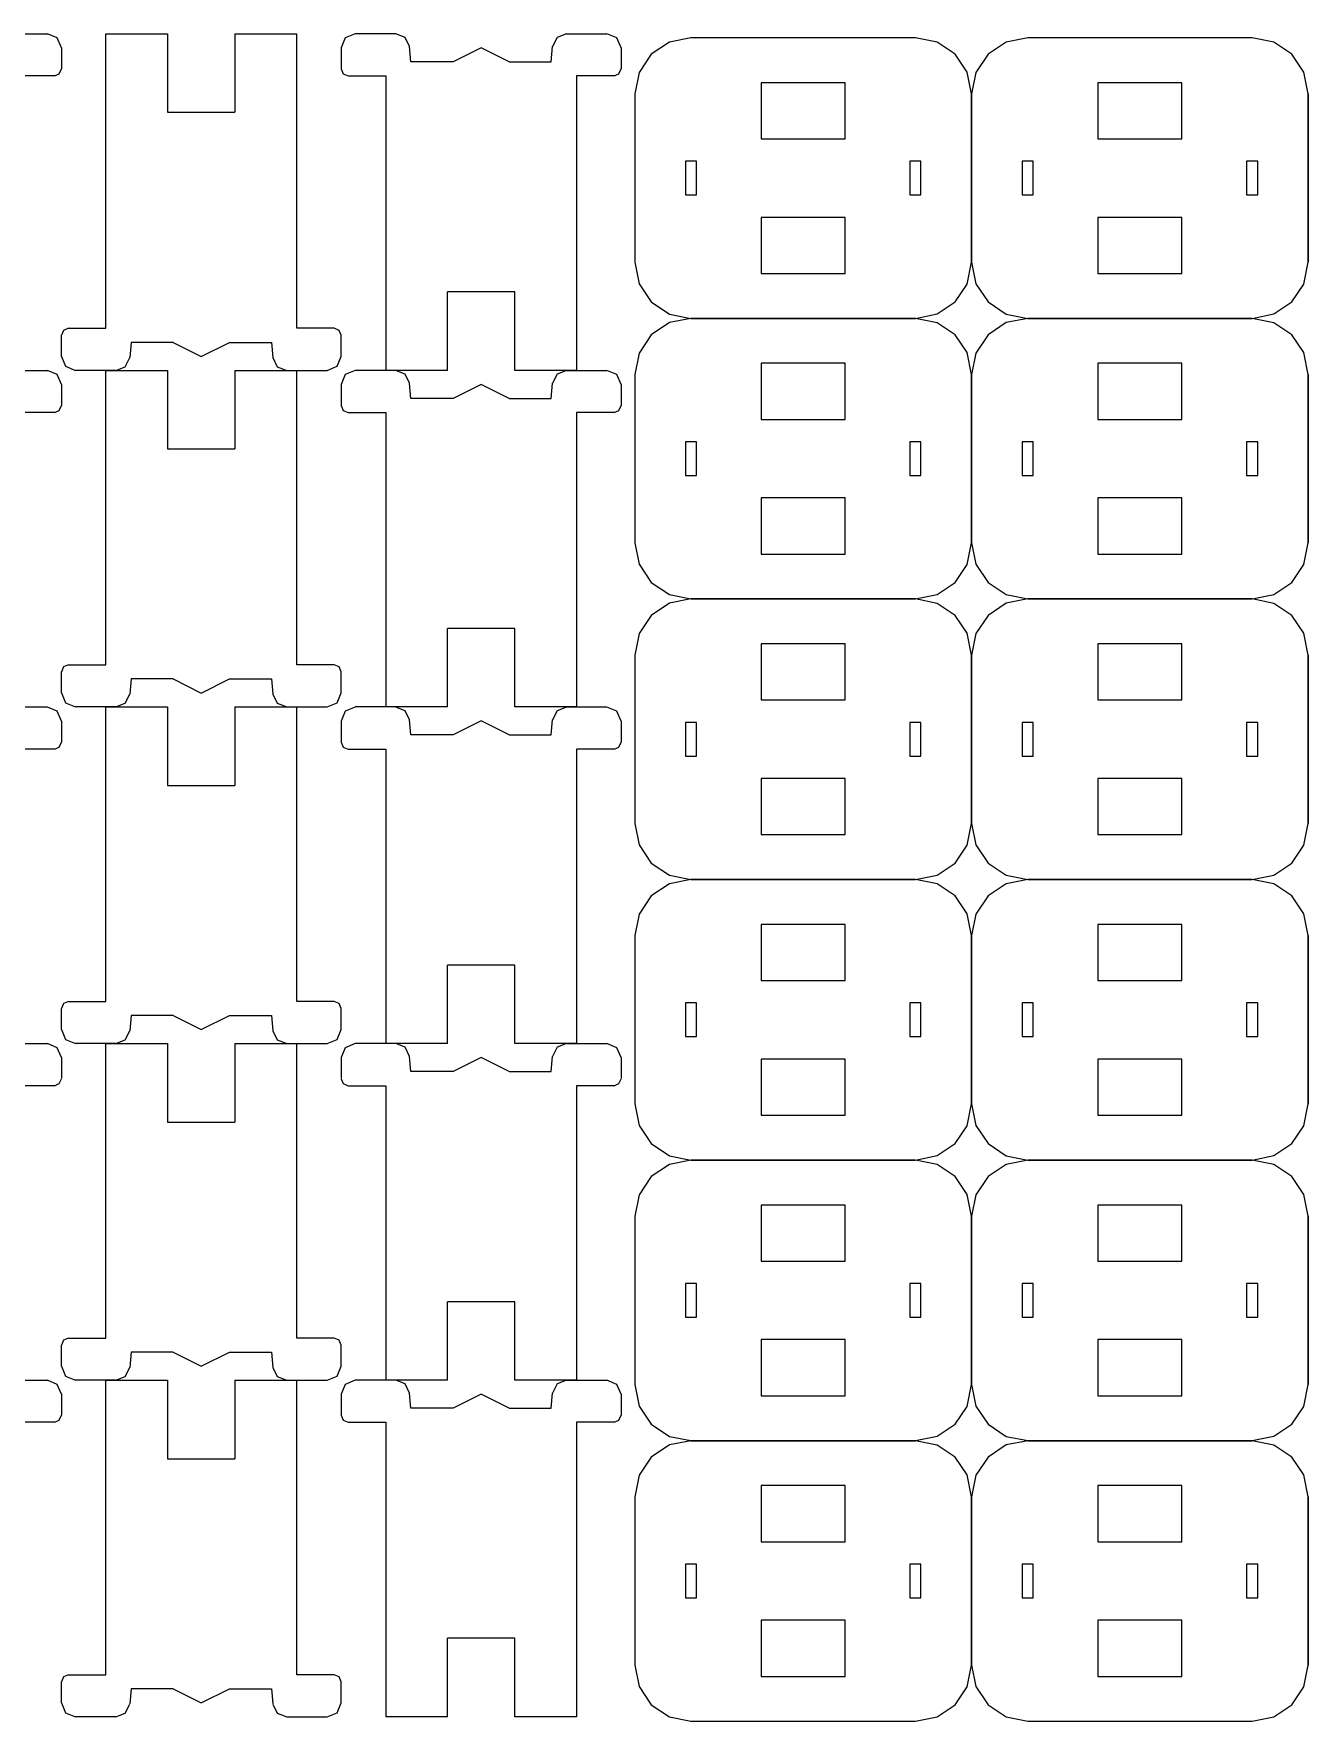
# Model space of a CAD drawing. Extents: x -3 to 397, y 9 to 305.
# Drawn here: x 207.1 to 252.6, y 8.7 to 68.9 of the extents above; entities that cross this region are included whole.
import ezdxf

# ---------------------------------------------------------------- set-up
doc = ezdxf.new("R2010")
doc.units = 0

msp = doc.modelspace()

# ---------------------------------------------------------------- linework, layer by layer
at = {"layer": 'Layer 1'}
for p, q in [((229.799602, 68.574097), (229.150751, 68.140558)), ((230.56497, 68.72633), (229.799602, 68.574097)), ((238.56533, 68.72633), (230.56433, 68.72633)), ((239.343452, 68.569159), (238.56497, 68.72633)), ((241.801602, 68.574097), (241.152751, 68.140558)), ((242.56697, 68.72633), (241.801602, 68.574097)), ((250.56733, 68.72633), (242.56633, 68.72633)), ((251.345452, 68.569159), (250.56697, 68.72633)), ((229.150751, 68.140558), (228.717199, 67.491715)), ((239.97917, 68.140547), (239.343452, 68.569159)), ((240.407785, 67.504831), (239.97917, 68.140547)), ((241.152751, 68.140558), (240.719199, 67.491715)), ((251.98117, 68.140547), (251.345452, 68.569159)), ((252.409785, 67.504831), (251.98117, 68.140547)), ((228.717199, 67.491715), (228.56495, 66.72635)), ((240.56496, 66.72635), (240.407785, 67.504831)), ((240.719199, 67.491715), (240.56695, 66.72635)), ((252.56696, 66.72635), (252.409785, 67.504831)), ((233.06446, 67.12567), (233.06446, 65.12542)), ((236.06484, 67.12567), (233.06446, 67.12567)), ((236.06484, 65.12542), (236.06484, 67.12567)), ((245.06646, 67.12567), (245.06646, 65.12542)), ((248.06684, 67.12567), (245.06646, 67.12567)), ((248.06684, 65.12542), (248.06684, 67.12567)), ((228.56408, 66.72608), (228.56408, 60.72533)), ((240.56559, 60.72533), (240.56559, 66.72608)), ((240.56608, 66.72608), (240.56608, 60.72533)), ((252.56708, 66.72608), (252.56708, 60.72533)), ((252.56759, 60.72533), (252.56759, 66.72608)), ((233.06446, 65.12542), (236.06484, 65.12542)), ((245.06646, 65.12542), (248.06684, 65.12542)), ((230.76523, 64.32637), (230.36571, 64.32637)), ((230.36571, 64.32637), (230.36571, 63.12517)), ((230.76523, 63.12517), (230.76523, 64.32637)), ((238.76359, 64.32637), (238.36407, 64.32637)), ((238.36407, 64.32637), (238.36407, 63.12517)), ((238.76359, 63.12517), (238.76359, 64.32637)), ((242.76723, 64.32637), (242.36771, 64.32637)), ((242.36771, 64.32637), (242.36771, 63.12517)), ((242.76723, 63.12517), (242.76723, 64.32637)), ((250.76559, 64.32637), (250.36607, 64.32637)), ((250.36607, 64.32637), (250.36607, 63.12517)), ((250.76559, 63.12517), (250.76559, 64.32637)), ((230.36571, 63.12517), (230.76523, 63.12517)), ((238.36407, 63.12517), (238.76359, 63.12517)), ((242.36771, 63.12517), (242.76723, 63.12517)), ((250.36607, 63.12517), (250.76559, 63.12517)), ((233.06446, 62.32612), (233.06446, 60.32587)), ((236.06484, 62.32612), (233.06446, 62.32612)), ((236.06484, 60.32587), (236.06484, 62.32612)), ((245.06646, 62.32612), (245.06646, 60.32587)), ((248.06684, 62.32612), (245.06646, 62.32612)), ((248.06684, 60.32587), (248.06684, 62.32612)), ((228.56495, 60.72634), (228.717196, 59.960972)), ((233.06446, 60.32587), (236.06484, 60.32587)), ((240.407788, 59.947855), (240.56496, 60.72634)), ((240.56695, 60.72634), (240.719196, 59.960972)), ((245.06646, 60.32587), (248.06684, 60.32587)), ((252.409788, 59.947855), (252.56696, 60.72634)), ((228.717196, 59.960972), (229.150747, 59.312126)), ((239.979174, 59.312136), (240.407788, 59.947855)), ((240.719196, 59.960972), (241.152747, 59.312126)), ((251.981174, 59.312136), (252.409788, 59.947855)), ((229.150747, 59.312126), (229.799599, 58.878584)), ((239.343455, 58.883522), (239.979174, 59.312136)), ((241.152747, 59.312126), (241.801599, 58.878584)), ((251.345455, 58.883522), (251.981174, 59.312136)), ((229.799602, 58.573097), (229.150751, 58.139558)), ((229.799599, 58.878584), (230.56497, 58.72635)), ((230.56497, 58.72533), (229.799602, 58.573097)), ((238.56533, 58.72533), (230.56433, 58.72533)), ((230.56433, 58.72508), (238.56533, 58.72508)), ((238.56497, 58.72635), (239.343455, 58.883522)), ((239.343452, 58.568159), (238.56497, 58.72533)), ((239.97917, 58.139547), (239.343452, 58.568159)), ((241.801602, 58.573097), (241.152751, 58.139558)), ((241.801599, 58.878584), (242.56697, 58.72635)), ((242.56697, 58.72533), (241.801602, 58.573097)), ((250.56733, 58.72533), (242.56633, 58.72533)), ((242.56633, 58.72508), (250.56733, 58.72508)), ((250.56697, 58.72635), (251.345455, 58.883522)), ((251.345452, 58.568159), (250.56697, 58.72533)), ((251.98117, 58.139547), (251.345452, 58.568159)), ((229.150751, 58.139558), (228.717199, 57.490715)), ((240.407785, 57.503831), (239.97917, 58.139547)), ((241.152751, 58.139558), (240.719199, 57.490715)), ((252.409785, 57.503831), (251.98117, 58.139547)), ((228.717199, 57.490715), (228.56495, 56.72535)), ((240.56496, 56.72535), (240.407785, 57.503831)), ((240.719199, 57.490715), (240.56695, 56.72535)), ((252.56696, 56.72535), (252.409785, 57.503831)), ((228.56408, 56.72508), (228.56408, 50.72433)), ((233.06446, 57.12467), (233.06446, 55.12442)), ((236.06484, 57.12467), (233.06446, 57.12467)), ((236.06484, 55.12442), (236.06484, 57.12467)), ((240.56559, 50.72433), (240.56559, 56.72508)), ((240.56608, 56.72508), (240.56608, 50.72433)), ((245.06646, 57.12467), (245.06646, 55.12442)), ((248.06684, 57.12467), (245.06646, 57.12467)), ((248.06684, 55.12442), (248.06684, 57.12467)), ((252.56708, 56.72508), (252.56708, 50.72433)), ((252.56759, 50.72433), (252.56759, 56.72508)), ((233.06446, 55.12442), (236.06484, 55.12442)), ((245.06646, 55.12442), (248.06684, 55.12442)), ((230.76523, 54.32537), (230.36571, 54.32537)), ((230.36571, 54.32537), (230.36571, 53.12417)), ((230.76523, 53.12417), (230.76523, 54.32537)), ((238.76359, 54.32537), (238.36407, 54.32537)), ((238.36407, 54.32537), (238.36407, 53.12417)), ((238.76359, 53.12417), (238.76359, 54.32537)), ((242.76723, 54.32537), (242.36771, 54.32537)), ((242.36771, 54.32537), (242.36771, 53.12417)), ((242.76723, 53.12417), (242.76723, 54.32537)), ((250.76559, 54.32537), (250.36607, 54.32537)), ((250.36607, 54.32537), (250.36607, 53.12417)), ((250.76559, 53.12417), (250.76559, 54.32537)), ((230.36571, 53.12417), (230.76523, 53.12417)), ((238.36407, 53.12417), (238.76359, 53.12417)), ((242.36771, 53.12417), (242.76723, 53.12417)), ((250.36607, 53.12417), (250.76559, 53.12417)), ((233.06446, 52.32512), (233.06446, 50.32487)), ((236.06484, 52.32512), (233.06446, 52.32512)), ((236.06484, 50.32487), (236.06484, 52.32512)), ((245.06646, 52.32512), (245.06646, 50.32487)), ((248.06684, 52.32512), (245.06646, 52.32512)), ((248.06684, 50.32487), (248.06684, 52.32512)), ((228.56495, 50.72534), (228.717196, 49.959972)), ((240.407788, 49.946855), (240.56496, 50.72534)), ((240.56695, 50.72534), (240.719196, 49.959972)), ((252.409788, 49.946855), (252.56696, 50.72534)), ((228.717196, 49.959972), (229.150747, 49.311126)), ((233.06446, 50.32487), (236.06484, 50.32487)), ((239.979174, 49.311136), (240.407788, 49.946855)), ((240.719196, 49.959972), (241.152747, 49.311126)), ((245.06646, 50.32487), (248.06684, 50.32487)), ((251.981174, 49.311136), (252.409788, 49.946855)), ((229.150747, 49.311126), (229.799599, 48.877584)), ((229.799599, 48.877584), (230.56497, 48.72535)), ((230.56497, 48.72433), (229.799602, 48.572097)), ((238.56533, 48.72433), (230.56433, 48.72433)), ((230.56433, 48.72408), (238.56533, 48.72408)), ((238.56497, 48.72535), (239.343455, 48.882522)), ((239.343452, 48.567159), (238.56497, 48.72433)), ((239.343455, 48.882522), (239.979174, 49.311136)), ((241.152747, 49.311126), (241.801599, 48.877584)), ((241.801599, 48.877584), (242.56697, 48.72535)), ((242.56697, 48.72433), (241.801602, 48.572097)), ((250.56733, 48.72433), (242.56633, 48.72433)), ((242.56633, 48.72408), (250.56733, 48.72408)), ((250.56697, 48.72535), (251.345455, 48.882522)), ((251.345452, 48.567159), (250.56697, 48.72433)), ((251.345455, 48.882522), (251.981174, 49.311136)), ((229.150751, 48.138558), (228.717199, 47.489715)), ((229.799602, 48.572097), (229.150751, 48.138558)), ((239.97917, 48.138547), (239.343452, 48.567159)), ((240.407785, 47.502831), (239.97917, 48.138547)), ((241.152751, 48.138558), (240.719199, 47.489715)), ((241.801602, 48.572097), (241.152751, 48.138558)), ((251.98117, 48.138547), (251.345452, 48.567159)), ((252.409785, 47.502831), (251.98117, 48.138547)), ((228.717199, 47.489715), (228.56495, 46.72435)), ((233.06446, 47.12367), (233.06446, 45.12342)), ((236.06484, 47.12367), (233.06446, 47.12367)), ((236.06484, 45.12342), (236.06484, 47.12367)), ((240.56496, 46.72435), (240.407785, 47.502831)), ((240.719199, 47.489715), (240.56695, 46.72435)), ((245.06646, 47.12367), (245.06646, 45.12342)), ((248.06684, 47.12367), (245.06646, 47.12367)), ((248.06684, 45.12342), (248.06684, 47.12367)), ((252.56696, 46.72435), (252.409785, 47.502831)), ((228.56408, 46.72408), (228.56408, 40.72333)), ((240.56559, 40.72333), (240.56559, 46.72408)), ((240.56608, 46.72408), (240.56608, 40.72333)), ((252.56708, 46.72408), (252.56708, 40.72333)), ((252.56759, 40.72333), (252.56759, 46.72408)), ((233.06446, 45.12342), (236.06484, 45.12342)), ((245.06646, 45.12342), (248.06684, 45.12342)), ((230.76523, 44.32437), (230.36571, 44.32437)), ((230.36571, 44.32437), (230.36571, 43.12317)), ((230.76523, 43.12317), (230.76523, 44.32437)), ((238.76359, 44.32437), (238.36407, 44.32437)), ((238.36407, 44.32437), (238.36407, 43.12317)), ((238.76359, 43.12317), (238.76359, 44.32437)), ((242.76723, 44.32437), (242.36771, 44.32437)), ((242.36771, 44.32437), (242.36771, 43.12317)), ((242.76723, 43.12317), (242.76723, 44.32437)), ((250.76559, 44.32437), (250.36607, 44.32437)), ((250.36607, 44.32437), (250.36607, 43.12317)), ((250.76559, 43.12317), (250.76559, 44.32437)), ((230.36571, 43.12317), (230.76523, 43.12317)), ((238.36407, 43.12317), (238.76359, 43.12317)), ((242.36771, 43.12317), (242.76723, 43.12317)), ((250.36607, 43.12317), (250.76559, 43.12317)), ((233.06446, 42.32412), (233.06446, 40.32387)), ((236.06484, 42.32412), (233.06446, 42.32412)), ((236.06484, 40.32387), (236.06484, 42.32412)), ((245.06646, 42.32412), (245.06646, 40.32387)), ((248.06684, 42.32412), (245.06646, 42.32412)), ((248.06684, 40.32387), (248.06684, 42.32412)), ((228.56495, 40.72434), (228.717196, 39.958972)), ((233.06446, 40.32387), (236.06484, 40.32387)), ((240.407788, 39.945855), (240.56496, 40.72434)), ((240.56695, 40.72434), (240.719196, 39.958972)), ((245.06646, 40.32387), (248.06684, 40.32387)), ((252.409788, 39.945855), (252.56696, 40.72434)), ((228.717196, 39.958972), (229.150747, 39.310126)), ((239.979174, 39.310136), (240.407788, 39.945855)), ((240.719196, 39.958972), (241.152747, 39.310126)), ((251.981174, 39.310136), (252.409788, 39.945855)), ((229.150747, 39.310126), (229.799599, 38.876584)), ((239.343455, 38.881522), (239.979174, 39.310136)), ((241.152747, 39.310126), (241.801599, 38.876584)), ((251.345455, 38.881522), (251.981174, 39.310136)), ((229.799602, 38.571097), (229.150751, 38.137558)), ((229.799599, 38.876584), (230.56497, 38.72435)), ((230.56497, 38.72333), (229.799602, 38.571097)), ((238.56533, 38.72333), (230.56433, 38.72333)), ((230.56433, 38.72308), (238.56533, 38.72308)), ((238.56497, 38.72435), (239.343455, 38.881522)), ((239.343452, 38.566159), (238.56497, 38.72333)), ((239.97917, 38.137547), (239.343452, 38.566159)), ((241.801602, 38.571097), (241.152751, 38.137558)), ((241.801599, 38.876584), (242.56697, 38.72435)), ((242.56697, 38.72333), (241.801602, 38.571097)), ((250.56733, 38.72333), (242.56633, 38.72333)), ((242.56633, 38.72308), (250.56733, 38.72308)), ((250.56697, 38.72435), (251.345455, 38.881522)), ((251.345452, 38.566159), (250.56697, 38.72333)), ((251.98117, 38.137547), (251.345452, 38.566159)), ((229.150751, 38.137558), (228.717199, 37.488715)), ((240.407785, 37.501831), (239.97917, 38.137547)), ((241.152751, 38.137558), (240.719199, 37.488715)), ((252.409785, 37.501831), (251.98117, 38.137547)), ((228.717199, 37.488715), (228.56495, 36.72335)), ((240.56496, 36.72335), (240.407785, 37.501831)), ((240.719199, 37.488715), (240.56695, 36.72335)), ((252.56696, 36.72335), (252.409785, 37.501831)), ((228.56408, 36.72308), (228.56408, 30.72233)), ((233.06446, 37.12267), (233.06446, 35.12242)), ((236.06484, 37.12267), (233.06446, 37.12267)), ((236.06484, 35.12242), (236.06484, 37.12267)), ((240.56559, 30.72233), (240.56559, 36.72308)), ((240.56608, 36.72308), (240.56608, 30.72233)), ((245.06646, 37.12267), (245.06646, 35.12242)), ((248.06684, 37.12267), (245.06646, 37.12267)), ((248.06684, 35.12242), (248.06684, 37.12267)), ((252.56708, 36.72308), (252.56708, 30.72233)), ((252.56759, 30.72233), (252.56759, 36.72308)), ((233.06446, 35.12242), (236.06484, 35.12242)), ((245.06646, 35.12242), (248.06684, 35.12242)), ((230.76523, 34.32337), (230.36571, 34.32337)), ((230.36571, 34.32337), (230.36571, 33.12217)), ((230.76523, 33.12217), (230.76523, 34.32337)), ((238.76359, 34.32337), (238.36407, 34.32337)), ((238.36407, 34.32337), (238.36407, 33.12217)), ((238.76359, 33.12217), (238.76359, 34.32337)), ((242.76723, 34.32337), (242.36771, 34.32337)), ((242.36771, 34.32337), (242.36771, 33.12217)), ((242.76723, 33.12217), (242.76723, 34.32337)), ((250.76559, 34.32337), (250.36607, 34.32337)), ((250.36607, 34.32337), (250.36607, 33.12217)), ((250.76559, 33.12217), (250.76559, 34.32337)), ((230.36571, 33.12217), (230.76523, 33.12217)), ((238.36407, 33.12217), (238.76359, 33.12217)), ((242.36771, 33.12217), (242.76723, 33.12217)), ((250.36607, 33.12217), (250.76559, 33.12217)), ((233.06446, 32.32312), (233.06446, 30.32287)), ((236.06484, 32.32312), (233.06446, 32.32312)), ((236.06484, 30.32287), (236.06484, 32.32312)), ((245.06646, 32.32312), (245.06646, 30.32287)), ((248.06684, 32.32312), (245.06646, 32.32312)), ((248.06684, 30.32287), (248.06684, 32.32312)), ((228.56495, 30.72334), (228.717196, 29.957972)), ((240.407788, 29.944855), (240.56496, 30.72334)), ((240.56695, 30.72334), (240.719196, 29.957972)), ((252.409788, 29.944855), (252.56696, 30.72334)), ((233.06446, 30.32287), (236.06484, 30.32287)), ((245.06646, 30.32287), (248.06684, 30.32287)), ((228.717196, 29.957972), (229.150747, 29.309126)), ((239.979174, 29.309136), (240.407788, 29.944855)), ((240.719196, 29.957972), (241.152747, 29.309126)), ((251.981174, 29.309136), (252.409788, 29.944855)), ((229.150747, 29.309126), (229.799599, 28.875584)), ((229.799599, 28.875584), (230.56497, 28.72335)), ((238.56497, 28.72335), (239.343455, 28.880522)), ((239.343455, 28.880522), (239.979174, 29.309136)), ((241.152747, 29.309126), (241.801599, 28.875584)), ((241.801599, 28.875584), (242.56697, 28.72335)), ((250.56697, 28.72335), (251.345455, 28.880522)), ((251.345455, 28.880522), (251.981174, 29.309136)), ((229.799602, 28.569097), (229.150751, 28.135558)), ((230.56497, 28.72133), (229.799602, 28.569097)), ((230.56433, 28.72208), (238.56533, 28.72208)), ((238.56533, 28.72133), (230.56433, 28.72133)), ((239.343452, 28.564159), (238.56497, 28.72133)), ((239.97917, 28.135547), (239.343452, 28.564159)), ((241.801602, 28.569097), (241.152751, 28.135558)), ((242.56697, 28.72133), (241.801602, 28.569097)), ((242.56633, 28.72208), (250.56733, 28.72208)), ((250.56733, 28.72133), (242.56633, 28.72133)), ((251.345452, 28.564159), (250.56697, 28.72133)), ((251.98117, 28.135547), (251.345452, 28.564159)), ((229.150751, 28.135558), (228.717199, 27.486715)), ((240.407785, 27.499831), (239.97917, 28.135547)), ((241.152751, 28.135558), (240.719199, 27.486715)), ((252.409785, 27.499831), (251.98117, 28.135547)), ((228.717199, 27.486715), (228.56495, 26.72135)), ((233.06446, 27.12067), (233.06446, 25.12042)), ((236.06484, 27.12067), (233.06446, 27.12067)), ((236.06484, 25.12042), (236.06484, 27.12067)), ((240.56496, 26.72135), (240.407785, 27.499831)), ((240.719199, 27.486715), (240.56695, 26.72135)), ((245.06646, 27.12067), (245.06646, 25.12042)), ((248.06684, 27.12067), (245.06646, 27.12067)), ((248.06684, 25.12042), (248.06684, 27.12067)), ((252.56696, 26.72135), (252.409785, 27.499831)), ((228.56408, 26.72108), (228.56408, 20.72033)), ((240.56559, 20.72033), (240.56559, 26.72108)), ((240.56608, 26.72108), (240.56608, 20.72033)), ((252.56708, 26.72108), (252.56708, 20.72033)), ((252.56759, 20.72033), (252.56759, 26.72108)), ((233.06446, 25.12042), (236.06484, 25.12042)), ((245.06646, 25.12042), (248.06684, 25.12042)), ((230.76523, 24.32137), (230.36571, 24.32137)), ((230.36571, 24.32137), (230.36571, 23.12017)), ((230.76523, 23.12017), (230.76523, 24.32137)), ((238.76359, 24.32137), (238.36407, 24.32137)), ((238.36407, 24.32137), (238.36407, 23.12017)), ((238.76359, 23.12017), (238.76359, 24.32137)), ((242.76723, 24.32137), (242.36771, 24.32137)), ((242.36771, 24.32137), (242.36771, 23.12017)), ((242.76723, 23.12017), (242.76723, 24.32137)), ((250.76559, 24.32137), (250.36607, 24.32137)), ((250.36607, 24.32137), (250.36607, 23.12017)), ((250.76559, 23.12017), (250.76559, 24.32137)), ((230.36571, 23.12017), (230.76523, 23.12017)), ((238.36407, 23.12017), (238.76359, 23.12017)), ((242.36771, 23.12017), (242.76723, 23.12017)), ((250.36607, 23.12017), (250.76559, 23.12017)), ((233.06446, 22.32112), (233.06446, 20.32087)), ((236.06484, 22.32112), (233.06446, 22.32112)), ((236.06484, 20.32087), (236.06484, 22.32112)), ((245.06646, 22.32112), (245.06646, 20.32087)), ((248.06684, 22.32112), (245.06646, 22.32112)), ((248.06684, 20.32087), (248.06684, 22.32112)), ((228.56495, 20.72134), (228.717196, 19.955972)), ((240.407788, 19.942855), (240.56496, 20.72134)), ((240.56695, 20.72134), (240.719196, 19.955972)), ((252.409788, 19.942855), (252.56696, 20.72134)), ((228.717196, 19.955972), (229.150747, 19.307126)), ((233.06446, 20.32087), (236.06484, 20.32087)), ((239.979174, 19.307136), (240.407788, 19.942855)), ((240.719196, 19.955972), (241.152747, 19.307126)), ((245.06646, 20.32087), (248.06684, 20.32087)), ((251.981174, 19.307136), (252.409788, 19.942855)), ((229.150747, 19.307126), (229.799599, 18.873584)), ((239.343455, 18.878522), (239.979174, 19.307136)), ((241.152747, 19.307126), (241.801599, 18.873584)), ((251.345455, 18.878522), (251.981174, 19.307136)), ((229.799599, 18.873584), (230.56497, 18.72135)), ((230.56497, 18.72033), (229.799602, 18.568097)), ((238.56533, 18.72033), (230.56433, 18.72033)), ((230.56433, 18.72008), (238.56533, 18.72008)), ((238.56497, 18.72135), (239.343455, 18.878522)), ((239.343452, 18.563159), (238.56497, 18.72033)), ((241.801599, 18.873584), (242.56697, 18.72135)), ((242.56697, 18.72033), (241.801602, 18.568097)), ((250.56733, 18.72033), (242.56633, 18.72033)), ((242.56633, 18.72008), (250.56733, 18.72008)), ((250.56697, 18.72135), (251.345455, 18.878522)), ((251.345452, 18.563159), (250.56697, 18.72033)), ((229.150751, 18.134558), (228.717199, 17.485715)), ((229.799602, 18.568097), (229.150751, 18.134558)), ((239.97917, 18.134547), (239.343452, 18.563159)), ((240.407785, 17.498831), (239.97917, 18.134547)), ((241.152751, 18.134558), (240.719199, 17.485715)), ((241.801602, 18.568097), (241.152751, 18.134558)), ((251.98117, 18.134547), (251.345452, 18.563159)), ((252.409785, 17.498831), (251.98117, 18.134547)), ((228.717199, 17.485715), (228.56495, 16.72035)), ((240.56496, 16.72035), (240.407785, 17.498831)), ((240.719199, 17.485715), (240.56695, 16.72035)), ((252.56696, 16.72035), (252.409785, 17.498831)), ((233.06446, 17.11967), (233.06446, 15.11942)), ((236.06484, 17.11967), (233.06446, 17.11967)), ((236.06484, 15.11942), (236.06484, 17.11967)), ((245.06646, 17.11967), (245.06646, 15.11942)), ((248.06684, 17.11967), (245.06646, 17.11967)), ((248.06684, 15.11942), (248.06684, 17.11967)), ((228.56408, 16.72008), (228.56408, 10.71933)), ((240.56559, 10.71933), (240.56559, 16.72008)), ((240.56608, 16.72008), (240.56608, 10.71933)), ((252.56708, 16.72008), (252.56708, 10.71933)), ((252.56759, 10.71933), (252.56759, 16.72008)), ((233.06446, 15.11942), (236.06484, 15.11942)), ((245.06646, 15.11942), (248.06684, 15.11942)), ((230.76523, 14.32037), (230.36571, 14.32037)), ((230.36571, 14.32037), (230.36571, 13.11917)), ((230.76523, 13.11917), (230.76523, 14.32037)), ((238.76359, 14.32037), (238.36407, 14.32037)), ((238.36407, 14.32037), (238.36407, 13.11917)), ((238.76359, 13.11917), (238.76359, 14.32037)), ((242.76723, 14.32037), (242.36771, 14.32037)), ((242.36771, 14.32037), (242.36771, 13.11917)), ((242.76723, 13.11917), (242.76723, 14.32037)), ((250.76559, 14.32037), (250.36607, 14.32037)), ((250.36607, 14.32037), (250.36607, 13.11917)), ((250.76559, 13.11917), (250.76559, 14.32037)), ((230.36571, 13.11917), (230.76523, 13.11917)), ((238.36407, 13.11917), (238.76359, 13.11917)), ((242.36771, 13.11917), (242.76723, 13.11917)), ((250.36607, 13.11917), (250.76559, 13.11917)), ((233.06446, 12.32012), (233.06446, 10.31987)), ((236.06484, 12.32012), (233.06446, 12.32012)), ((236.06484, 10.31987), (236.06484, 12.32012)), ((245.06646, 12.32012), (245.06646, 10.31987)), ((248.06684, 12.32012), (245.06646, 12.32012)), ((248.06684, 10.31987), (248.06684, 12.32012)), ((228.56495, 10.72034), (228.717196, 9.954972)), ((233.06446, 10.31987), (236.06484, 10.31987)), ((240.407788, 9.941855), (240.56496, 10.72034)), ((240.56695, 10.72034), (240.719196, 9.954972)), ((245.06646, 10.31987), (248.06684, 10.31987)), ((252.409788, 9.941855), (252.56696, 10.72034)), ((228.717196, 9.954972), (229.150747, 9.306126)), ((239.979174, 9.306136), (240.407788, 9.941855)), ((240.719196, 9.954972), (241.152747, 9.306126)), ((251.981174, 9.306136), (252.409788, 9.941855)), ((229.150747, 9.306126), (229.799599, 8.872584)), ((239.343455, 8.877522), (239.979174, 9.306136)), ((241.152747, 9.306126), (241.801599, 8.872584)), ((251.345455, 8.877522), (251.981174, 9.306136)), ((229.799599, 8.872584), (230.56497, 8.72035)), ((230.56433, 8.71908), (238.56533, 8.71908)), ((238.56497, 8.72035), (239.343455, 8.877522)), ((241.801599, 8.872584), (242.56697, 8.72035)), ((242.56633, 8.71908), (250.56733, 8.71908)), ((250.56697, 8.72035), (251.345455, 8.877522))]:
    msp.add_line(p, q, dxfattribs=at)
at = {"layer": 'Sketch'}
for p, q in [((206.181324, 68.870709), (207.623142, 68.870709)), ((207.976706, 68.72418), (207.62315, 68.87063)), ((208.12315, 68.370621), (207.976706, 68.72418)), ((209.710003, 58.372476), (209.710003, 68.87113)), ((209.710003, 68.87113), (211.910002, 68.87113)), ((211.910002, 68.87113), (211.910002, 66.071842)), ((214.309998, 68.87113), (214.309998, 66.071842)), ((214.309998, 68.87113), (216.509997, 68.87113)), ((216.509997, 58.372476), (216.509997, 68.87113)), ((218.243294, 68.72418), (218.09685, 68.370621)), ((218.59685, 68.87063), (218.243294, 68.72418)), ((220.038676, 68.870709), (218.596858, 68.870709)), ((220.376481, 68.739265), (220.038682, 68.87063)), ((220.536779, 68.414198), (220.376481, 68.739265)), ((225.791519, 68.739265), (225.631221, 68.414198)), ((226.129318, 68.87063), (225.791519, 68.739265)), ((226.129324, 68.870709), (227.571142, 68.870709)), ((227.924706, 68.72418), (227.57115, 68.87063)), ((228.07115, 68.370621), (227.924706, 68.72418)), ((208.123151, 68.370647), (208.123151, 67.621877)), ((218.096849, 68.370647), (218.096849, 67.621877)), ((220.584003, 67.873231), (220.53678, 68.412981)), ((223.084, 68.373293), (222.084001, 67.873231)), ((224.083999, 67.873231), (223.084, 68.373293)), ((225.583997, 67.873231), (225.63122, 68.412981)), ((228.071151, 68.370647), (228.071151, 67.621877)), ((207.873147, 67.370524), (206.535997, 67.370524)), ((207.87315, 67.370629), (208.049928, 67.443854)), ((208.049928, 67.443854), (208.12315, 67.620634)), ((218.09685, 67.620634), (218.170072, 67.443854)), ((218.170072, 67.443854), (218.34685, 67.370629)), ((218.346853, 67.370524), (219.684003, 67.370524)), ((219.684003, 67.370524), (219.684003, 56.87187)), ((222.084001, 67.873231), (220.584003, 67.873231)), ((224.083999, 67.873231), (225.583997, 67.873231)), ((227.821147, 67.370524), (226.483997, 67.370524)), ((226.483997, 67.370524), (226.483997, 56.87187)), ((227.82115, 67.370629), (227.997928, 67.443854)), ((227.997928, 67.443854), (228.07115, 67.620634)), ((211.910002, 66.071842), (214.309998, 66.071842)), ((224.283998, 59.671158), (221.884002, 59.671158)), ((221.884002, 56.87187), (221.884002, 59.671158)), ((224.283998, 56.87187), (224.283998, 59.671158)), ((208.37285, 58.372371), (208.196072, 58.299146)), ((208.372853, 58.372476), (209.710003, 58.372476)), ((217.847147, 58.372476), (216.509997, 58.372476)), ((218.023928, 58.299146), (217.84715, 58.372371)), ((208.122849, 57.372353), (208.122849, 58.121123)), ((208.196072, 58.299146), (208.12285, 58.122366)), ((210.610003, 57.869769), (210.56278, 57.330019)), ((212.110001, 57.869769), (210.610003, 57.869769)), ((212.110001, 57.869769), (213.11, 57.369707)), ((213.11, 57.369707), (214.109999, 57.869769)), ((214.109999, 57.869769), (215.609997, 57.869769)), ((215.609997, 57.869769), (215.65722, 57.330019)), ((218.09715, 58.122366), (218.023928, 58.299146)), ((218.097151, 57.372353), (218.097151, 58.121123)), ((208.12285, 57.372379), (208.269294, 57.01882)), ((210.402481, 57.003735), (210.562779, 57.328802)), ((215.657221, 57.328802), (215.817519, 57.003735)), ((217.950706, 57.01882), (218.09715, 57.372379)), ((206.181324, 56.871709), (207.623142, 56.871709)), ((207.976706, 56.72518), (207.62315, 56.87163)), ((208.12315, 56.371621), (207.976706, 56.72518)), ((208.269294, 57.01882), (208.62285, 56.87237)), ((210.064676, 56.872291), (208.622858, 56.872291)), ((209.710003, 46.373476), (209.710003, 56.87213)), ((209.710003, 56.87213), (211.910002, 56.87213)), ((210.064682, 56.87237), (210.402481, 57.003735)), ((211.910002, 56.87213), (211.910002, 54.072842)), ((214.309998, 56.87213), (214.309998, 54.072842)), ((214.309998, 56.87213), (216.509997, 56.87213)), ((215.817519, 57.003735), (216.155318, 56.87237)), ((216.155324, 56.872291), (217.597142, 56.872291)), ((216.509997, 46.373476), (216.509997, 56.87213)), ((217.59715, 56.87237), (217.950706, 57.01882)), ((218.243294, 56.72518), (218.09685, 56.371621)), ((218.59685, 56.87163), (218.243294, 56.72518)), ((220.038676, 56.871709), (218.596858, 56.871709)), ((221.884002, 56.87187), (219.684003, 56.87187)), ((220.376481, 56.740265), (220.038682, 56.87163)), ((220.536779, 56.415198), (220.376481, 56.740265)), ((226.483997, 56.87187), (224.283998, 56.87187)), ((225.791519, 56.740265), (225.631221, 56.415198)), ((226.129318, 56.87163), (225.791519, 56.740265)), ((226.129324, 56.871709), (227.571142, 56.871709)), ((227.924706, 56.72518), (227.57115, 56.87163)), ((228.07115, 56.371621), (227.924706, 56.72518)), ((208.123151, 56.371647), (208.123151, 55.622877)), ((218.096849, 56.371647), (218.096849, 55.622877)), ((220.584003, 55.874231), (220.53678, 56.413981)), ((223.084, 56.374293), (222.084001, 55.874231)), ((224.083999, 55.874231), (223.084, 56.374293)), ((225.583997, 55.874231), (225.63122, 56.413981)), ((228.071151, 56.371647), (228.071151, 55.622877)), ((207.873147, 55.371524), (206.535997, 55.371524)), ((207.87315, 55.371629), (208.049928, 55.444854)), ((208.049928, 55.444854), (208.12315, 55.621634)), ((218.09685, 55.621634), (218.170072, 55.444854)), ((218.170072, 55.444854), (218.34685, 55.371629)), ((218.346853, 55.371524), (219.684003, 55.371524)), ((219.684003, 55.371524), (219.684003, 44.87287)), ((222.084001, 55.874231), (220.584003, 55.874231)), ((224.083999, 55.874231), (225.583997, 55.874231)), ((227.821147, 55.371524), (226.483997, 55.371524)), ((226.483997, 55.371524), (226.483997, 44.87287)), ((227.82115, 55.371629), (227.997928, 55.444854)), ((227.997928, 55.444854), (228.07115, 55.621634)), ((211.910002, 54.072842), (214.309998, 54.072842)), ((224.283998, 47.672158), (221.884002, 47.672158)), ((221.884002, 44.87287), (221.884002, 47.672158)), ((224.283998, 44.87287), (224.283998, 47.672158)), ((208.37285, 46.373371), (208.196072, 46.300146)), ((208.372853, 46.373476), (209.710003, 46.373476)), ((217.847147, 46.373476), (216.509997, 46.373476)), ((218.023928, 46.300146), (217.84715, 46.373371)), ((208.122849, 45.373353), (208.122849, 46.122123)), ((208.196072, 46.300146), (208.12285, 46.123366)), ((210.610003, 45.870769), (210.56278, 45.331019)), ((212.110001, 45.870769), (210.610003, 45.870769)), ((212.110001, 45.870769), (213.11, 45.370707)), ((213.11, 45.370707), (214.109999, 45.870769)), ((214.109999, 45.870769), (215.609997, 45.870769)), ((215.609997, 45.870769), (215.65722, 45.331019)), ((218.09715, 46.123366), (218.023928, 46.300146)), ((218.097151, 45.373353), (218.097151, 46.122123)), ((208.12285, 45.373379), (208.269294, 45.01982)), ((210.402481, 45.004735), (210.562779, 45.329802)), ((215.657221, 45.329802), (215.817519, 45.004735)), ((217.950706, 45.01982), (218.09715, 45.373379)), ((206.181324, 44.872709), (207.623142, 44.872709)), ((207.976706, 44.72618), (207.62315, 44.87263)), ((208.12315, 44.372621), (207.976706, 44.72618)), ((208.269294, 45.01982), (208.62285, 44.87337)), ((210.064676, 44.873291), (208.622858, 44.873291)), ((209.710003, 34.374476), (209.710003, 44.87313)), ((209.710003, 44.87313), (211.910002, 44.87313)), ((210.064682, 44.87337), (210.402481, 45.004735)), ((211.910002, 44.87313), (211.910002, 42.073842)), ((214.309998, 44.87313), (214.309998, 42.073842)), ((214.309998, 44.87313), (216.509997, 44.87313)), ((215.817519, 45.004735), (216.155318, 44.87337)), ((216.155324, 44.873291), (217.597142, 44.873291)), ((216.509997, 34.374476), (216.509997, 44.87313)), ((217.59715, 44.87337), (217.950706, 45.01982)), ((218.243294, 44.72618), (218.09685, 44.372621)), ((218.59685, 44.87263), (218.243294, 44.72618)), ((220.038676, 44.872709), (218.596858, 44.872709)), ((221.884002, 44.87287), (219.684003, 44.87287)), ((220.376481, 44.741265), (220.038682, 44.87263)), ((220.536779, 44.416198), (220.376481, 44.741265)), ((226.483997, 44.87287), (224.283998, 44.87287)), ((225.791519, 44.741265), (225.631221, 44.416198)), ((226.129318, 44.87263), (225.791519, 44.741265)), ((226.129324, 44.872709), (227.571142, 44.872709)), ((227.924706, 44.72618), (227.57115, 44.87263)), ((228.07115, 44.372621), (227.924706, 44.72618)), ((208.123151, 44.372647), (208.123151, 43.623877)), ((218.096849, 44.372647), (218.096849, 43.623877)), ((220.584003, 43.875231), (220.53678, 44.414981)), ((223.084, 44.375293), (222.084001, 43.875231)), ((224.083999, 43.875231), (223.084, 44.375293)), ((225.583997, 43.875231), (225.63122, 44.414981)), ((228.071151, 44.372647), (228.071151, 43.623877)), ((207.873147, 43.372524), (206.535997, 43.372524)), ((207.87315, 43.372629), (208.049928, 43.445854)), ((208.049928, 43.445854), (208.12315, 43.622634)), ((218.09685, 43.622634), (218.170072, 43.445854)), ((218.170072, 43.445854), (218.34685, 43.372629)), ((218.346853, 43.372524), (219.684003, 43.372524)), ((219.684003, 43.372524), (219.684003, 32.87387)), ((222.084001, 43.875231), (220.584003, 43.875231)), ((224.083999, 43.875231), (225.583997, 43.875231)), ((227.821147, 43.372524), (226.483997, 43.372524)), ((226.483997, 43.372524), (226.483997, 32.87387)), ((227.82115, 43.372629), (227.997928, 43.445854)), ((227.997928, 43.445854), (228.07115, 43.622634)), ((211.910002, 42.073842), (214.309998, 42.073842)), ((224.283998, 35.673158), (221.884002, 35.673158)), ((221.884002, 32.87387), (221.884002, 35.673158)), ((224.283998, 32.87387), (224.283998, 35.673158)), ((208.196072, 34.301146), (208.12285, 34.124366)), ((208.37285, 34.374371), (208.196072, 34.301146)), ((208.372853, 34.374476), (209.710003, 34.374476)), ((217.847147, 34.374476), (216.509997, 34.374476)), ((218.023928, 34.301146), (217.84715, 34.374371)), ((218.09715, 34.124366), (218.023928, 34.301146)), ((208.122849, 33.374353), (208.122849, 34.123123)), ((210.610003, 33.871769), (210.56278, 33.332019)), ((212.110001, 33.871769), (210.610003, 33.871769)), ((212.110001, 33.871769), (213.11, 33.371707)), ((213.11, 33.371707), (214.109999, 33.871769)), ((214.109999, 33.871769), (215.609997, 33.871769)), ((215.609997, 33.871769), (215.65722, 33.332019)), ((218.097151, 33.374353), (218.097151, 34.123123)), ((208.12285, 33.374379), (208.269294, 33.02082)), ((210.402481, 33.005735), (210.562779, 33.330802)), ((215.657221, 33.330802), (215.817519, 33.005735)), ((217.950706, 33.02082), (218.09715, 33.374379)), ((206.181324, 32.873709), (207.623142, 32.873709)), ((207.976706, 32.72718), (207.62315, 32.87363)), ((208.12315, 32.373621), (207.976706, 32.72718)), ((208.269294, 33.02082), (208.62285, 32.87437)), ((210.064676, 32.874291), (208.622858, 32.874291)), ((209.710003, 22.375476), (209.710003, 32.87413)), ((209.710003, 32.87413), (211.910002, 32.87413)), ((210.064682, 32.87437), (210.402481, 33.005735)), ((211.910002, 32.87413), (211.910002, 30.074842)), ((214.309998, 32.87413), (214.309998, 30.074842)), ((214.309998, 32.87413), (216.509997, 32.87413)), ((215.817519, 33.005735), (216.155318, 32.87437)), ((216.155324, 32.874291), (217.597142, 32.874291)), ((216.509997, 22.375476), (216.509997, 32.87413)), ((217.59715, 32.87437), (217.950706, 33.02082)), ((218.243294, 32.72718), (218.09685, 32.373621)), ((218.59685, 32.87363), (218.243294, 32.72718)), ((220.038676, 32.873709), (218.596858, 32.873709)), ((221.884002, 32.87387), (219.684003, 32.87387)), ((220.376481, 32.742265), (220.038682, 32.87363)), ((220.536779, 32.417198), (220.376481, 32.742265)), ((226.483997, 32.87387), (224.283998, 32.87387)), ((225.791519, 32.742265), (225.631221, 32.417198)), ((226.129318, 32.87363), (225.791519, 32.742265)), ((226.129324, 32.873709), (227.571142, 32.873709)), ((227.924706, 32.72718), (227.57115, 32.87363)), ((228.07115, 32.373621), (227.924706, 32.72718)), ((208.123151, 32.373647), (208.123151, 31.624877)), ((218.096849, 32.373647), (218.096849, 31.624877)), ((220.584003, 31.876231), (220.53678, 32.415981)), ((223.084, 32.376293), (222.084001, 31.876231)), ((224.083999, 31.876231), (223.084, 32.376293)), ((225.583997, 31.876231), (225.63122, 32.415981)), ((228.071151, 32.373647), (228.071151, 31.624877)), ((207.873147, 31.373524), (206.535997, 31.373524)), ((207.87315, 31.373629), (208.049928, 31.446854)), ((208.049928, 31.446854), (208.12315, 31.623634)), ((218.09685, 31.623634), (218.170072, 31.446854)), ((218.170072, 31.446854), (218.34685, 31.373629)), ((218.346853, 31.373524), (219.684003, 31.373524)), ((219.684003, 31.373524), (219.684003, 20.87487)), ((222.084001, 31.876231), (220.584003, 31.876231)), ((224.083999, 31.876231), (225.583997, 31.876231)), ((227.821147, 31.373524), (226.483997, 31.373524)), ((226.483997, 31.373524), (226.483997, 20.87487)), ((227.82115, 31.373629), (227.997928, 31.446854)), ((227.997928, 31.446854), (228.07115, 31.623634)), ((211.910002, 30.074842), (214.309998, 30.074842)), ((224.283998, 23.674158), (221.884002, 23.674158)), ((221.884002, 20.87487), (221.884002, 23.674158)), ((224.283998, 20.87487), (224.283998, 23.674158)), ((208.196072, 22.302146), (208.12285, 22.125366)), ((208.37285, 22.375371), (208.196072, 22.302146)), ((208.372853, 22.375476), (209.710003, 22.375476)), ((217.847147, 22.375476), (216.509997, 22.375476)), ((218.023928, 22.302146), (217.84715, 22.375371)), ((218.09715, 22.125366), (218.023928, 22.302146)), ((208.122849, 21.375353), (208.122849, 22.124123)), ((210.610003, 21.872769), (210.56278, 21.333019)), ((212.110001, 21.872769), (210.610003, 21.872769)), ((212.110001, 21.872769), (213.11, 21.372707)), ((213.11, 21.372707), (214.109999, 21.872769)), ((214.109999, 21.872769), (215.609997, 21.872769)), ((215.609997, 21.872769), (215.65722, 21.333019)), ((218.097151, 21.375353), (218.097151, 22.124123)), ((208.12285, 21.375379), (208.269294, 21.02182)), ((210.402481, 21.006735), (210.562779, 21.331802)), ((215.657221, 21.331802), (215.817519, 21.006735)), ((217.950706, 21.02182), (218.09715, 21.375379)), ((206.181324, 20.874709), (207.623142, 20.874709)), ((207.976706, 20.72818), (207.62315, 20.87463)), ((208.12315, 20.374621), (207.976706, 20.72818)), ((208.269294, 21.02182), (208.62285, 20.87537)), ((210.064676, 20.875291), (208.622858, 20.875291)), ((209.710003, 10.377476), (209.710003, 20.87613)), ((209.710003, 20.87613), (211.910002, 20.87613)), ((210.064682, 20.87537), (210.402481, 21.006735)), ((211.910002, 20.87613), (211.910002, 18.076842)), ((214.309998, 20.87613), (214.309998, 18.076842)), ((214.309998, 20.87613), (216.509997, 20.87613)), ((215.817519, 21.006735), (216.155318, 20.87537)), ((216.155324, 20.875291), (217.597142, 20.875291)), ((216.509997, 10.377476), (216.509997, 20.87613)), ((217.59715, 20.87537), (217.950706, 21.02182)), ((218.243294, 20.72818), (218.09685, 20.374621)), ((218.59685, 20.87463), (218.243294, 20.72818)), ((220.038676, 20.874709), (218.596858, 20.874709)), ((221.884002, 20.87487), (219.684003, 20.87487)), ((220.376481, 20.743265), (220.038682, 20.87463)), ((220.536779, 20.418198), (220.376481, 20.743265)), ((226.483997, 20.87487), (224.283998, 20.87487)), ((225.791519, 20.743265), (225.631221, 20.418198)), ((226.129318, 20.87463), (225.791519, 20.743265)), ((226.129324, 20.874709), (227.571142, 20.874709)), ((227.924706, 20.72818), (227.57115, 20.87463)), ((228.07115, 20.374621), (227.924706, 20.72818)), ((208.123151, 20.374647), (208.123151, 19.625877)), ((218.096849, 20.374647), (218.096849, 19.625877)), ((220.584003, 19.877231), (220.53678, 20.416981)), ((222.084001, 19.877231), (220.584003, 19.877231)), ((223.084, 20.377293), (222.084001, 19.877231)), ((224.083999, 19.877231), (223.084, 20.377293)), ((224.083999, 19.877231), (225.583997, 19.877231)), ((225.583997, 19.877231), (225.63122, 20.416981)), ((228.071151, 20.374647), (228.071151, 19.625877)), ((207.873147, 19.374524), (206.535997, 19.374524)), ((207.87315, 19.374629), (208.049928, 19.447854)), ((208.049928, 19.447854), (208.12315, 19.624634)), ((218.09685, 19.624634), (218.170072, 19.447854)), ((218.170072, 19.447854), (218.34685, 19.374629)), ((218.346853, 19.374524), (219.684003, 19.374524)), ((219.684003, 19.374524), (219.684003, 8.87587)), ((227.821147, 19.374524), (226.483997, 19.374524)), ((226.483997, 19.374524), (226.483997, 8.87587)), ((227.82115, 19.374629), (227.997928, 19.447854)), ((227.997928, 19.447854), (228.07115, 19.624634)), ((211.910002, 18.076842), (214.309998, 18.076842)), ((224.283998, 11.675158), (221.884002, 11.675158)), ((221.884002, 8.87587), (221.884002, 11.675158)), ((224.283998, 8.87587), (224.283998, 11.675158)), ((208.196072, 10.304146), (208.12285, 10.127366)), ((208.37285, 10.377371), (208.196072, 10.304146)), ((208.372853, 10.377476), (209.710003, 10.377476)), ((217.847147, 10.377476), (216.509997, 10.377476)), ((218.023928, 10.304146), (217.84715, 10.377371)), ((218.09715, 10.127366), (218.023928, 10.304146)), ((208.122849, 9.377353), (208.122849, 10.126123)), ((210.610003, 9.874769), (210.56278, 9.335019)), ((212.110001, 9.874769), (210.610003, 9.874769)), ((212.110001, 9.874769), (213.11, 9.374707)), ((213.11, 9.374707), (214.109999, 9.874769)), ((214.109999, 9.874769), (215.609997, 9.874769)), ((215.609997, 9.874769), (215.65722, 9.335019)), ((218.097151, 9.377353), (218.097151, 10.126123)), ((208.12285, 9.377379), (208.269294, 9.02382)), ((208.269294, 9.02382), (208.62285, 8.87737)), ((210.402481, 9.008735), (210.562779, 9.333802)), ((215.657221, 9.333802), (215.817519, 9.008735)), ((217.59715, 8.87737), (217.950706, 9.02382)), ((217.950706, 9.02382), (218.09715, 9.377379)), ((210.064676, 8.877291), (208.622858, 8.877291)), ((210.064682, 8.87737), (210.402481, 9.008735)), ((215.817519, 9.008735), (216.155318, 8.87737)), ((216.155324, 8.877291), (217.597142, 8.877291)), ((221.884002, 8.87587), (219.684003, 8.87587)), ((226.483997, 8.87587), (224.283998, 8.87587))]:
    msp.add_line(p, q, dxfattribs=at)

doc.saveas('drawing.dxf')
